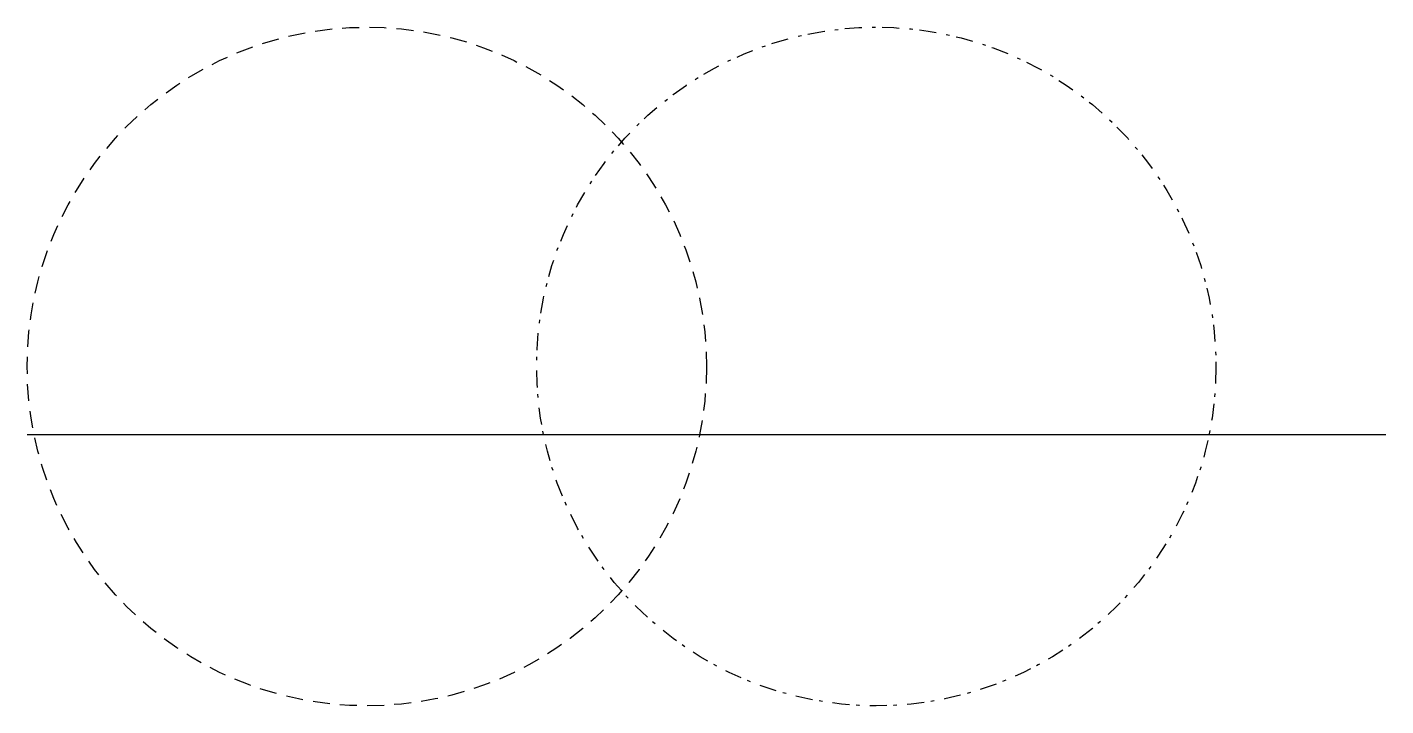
# Model space of a CAD drawing. Header units: inches. Extents: x -10 to 30, y -10 to 10.
import ezdxf

# ---------------------------------------------------------------- set-up
doc = ezdxf.new("R2010")
doc.units = ezdxf.units.IN
doc.header["$MEASUREMENT"] = 0
doc.linetypes.add('Dash dot', pattern=[1, 0.5, -0.3, 0, -0.2])
doc.linetypes.add('Dashed', pattern=[0.8, 0.5, -0.3])
doc.styles.get("Standard").update_dxf_attribs({"font": 'txt.shx'})
doc.linetypes.add('-- D - S', pattern='A,2,0,["D",Standard,S=1,R=0,X=0,Y=0],1,0,["S",Standard,S=1,R=0,X=0,Y=0]', length=3)

msp = doc.modelspace()

# ---------------------------------------------------------------- linework, layer by layer
at = {"linetype": '-- D - S'}
msp.add_line((-10, -2), (30, -2), dxfattribs=at)
at = {"linetype": 'Dashed'}
msp.add_circle((0, 0), 10, dxfattribs=at)
at = {"linetype": 'Dash dot'}
msp.add_circle((15, 0), 10, dxfattribs=at)

doc.saveas('drawing.dxf')
